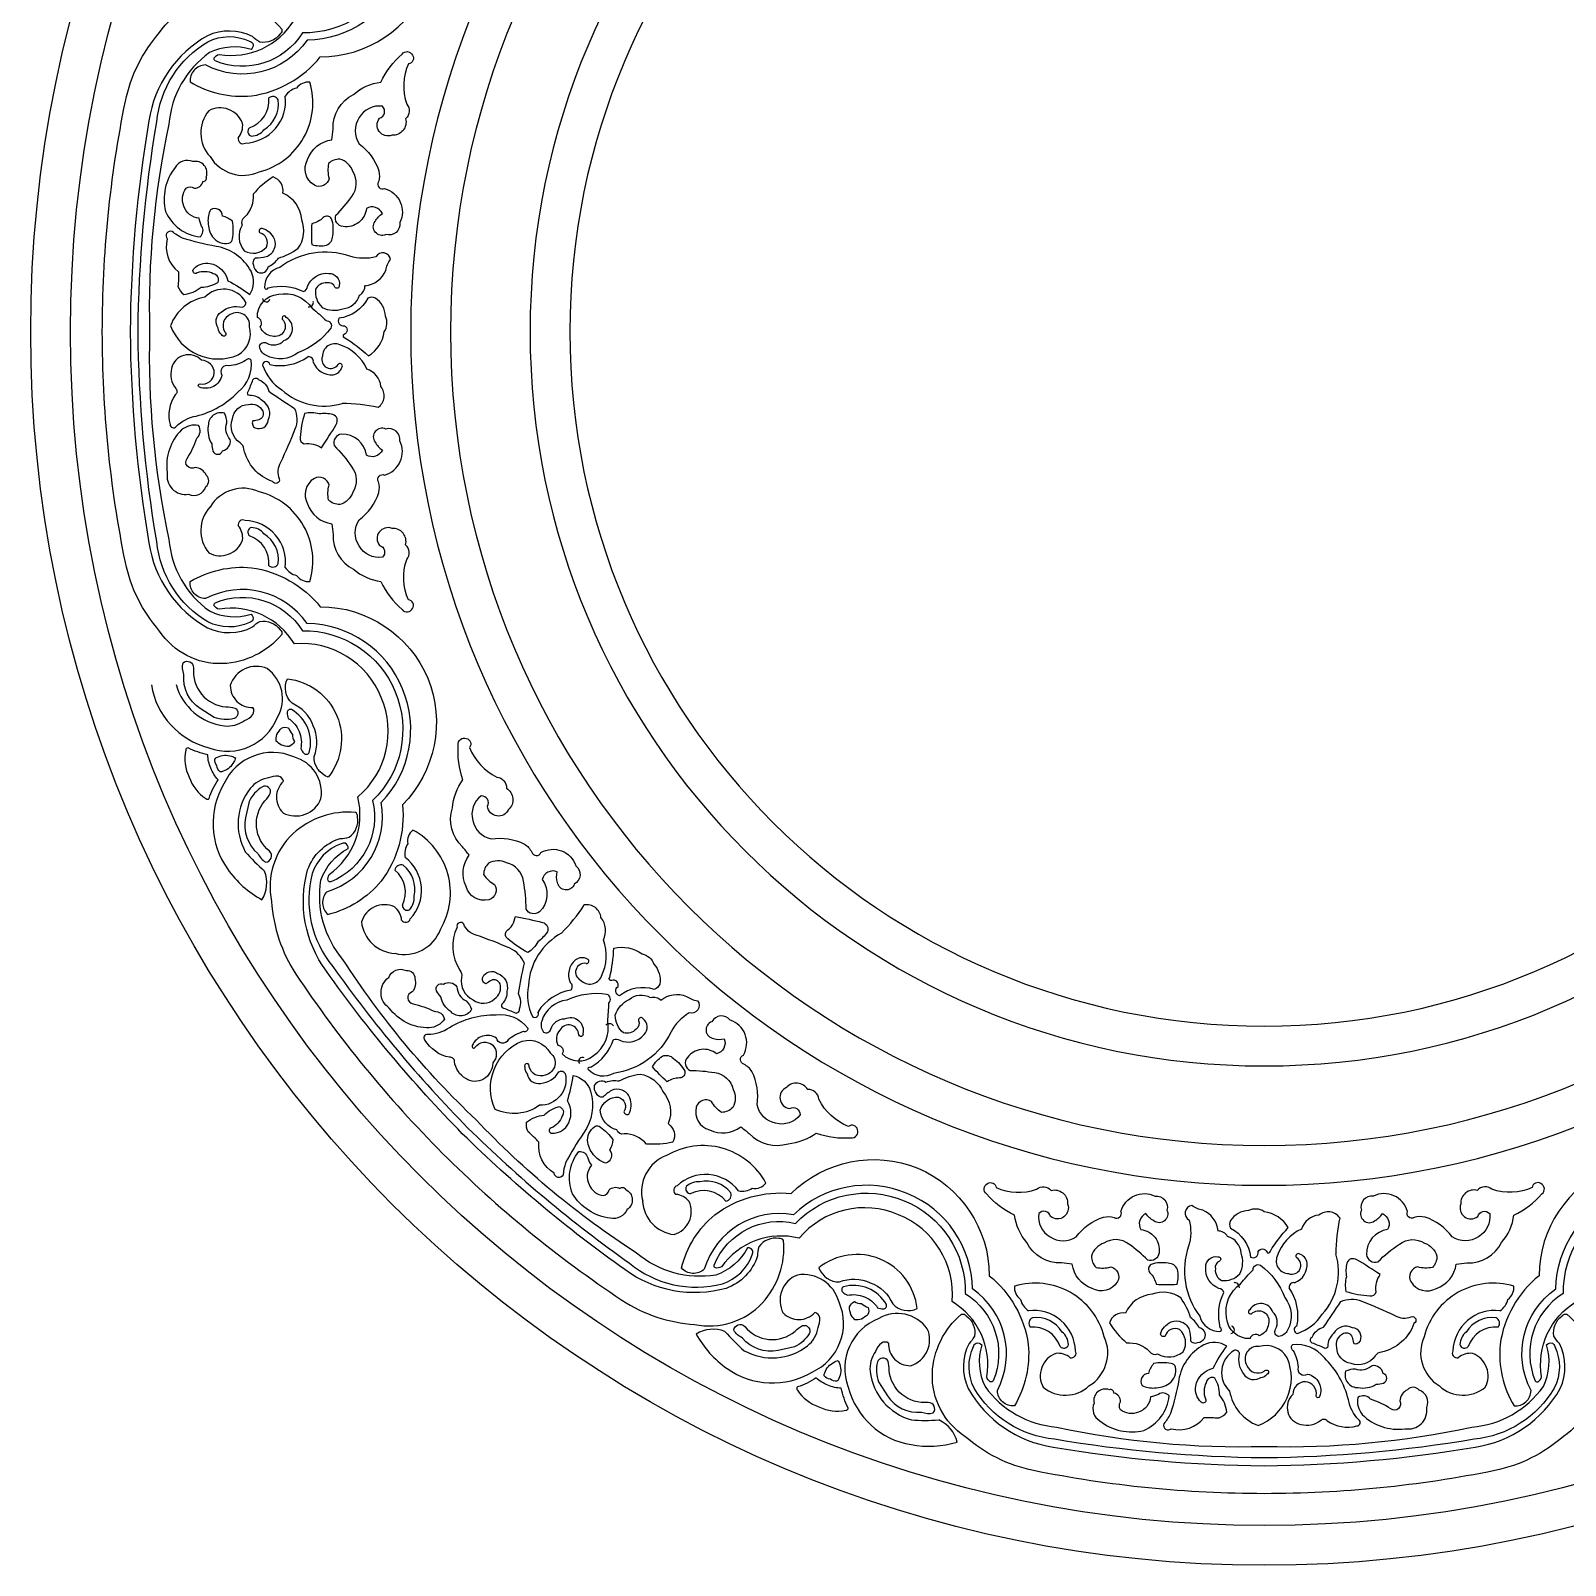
# Model space of a CAD drawing. Header units: metres. Extents: x 2627 to 4115, y 2440 to 3928.
# Drawn here: x 2627 to 3553, y 2440 to 3365 of the extents above; entities that cross this region are included whole.
import ezdxf

# ---------------------------------------------------------------- set-up
doc = ezdxf.new("R2010")
doc.units = ezdxf.units.M
for name, color, linetype in [('3', 3, 'Continuous'), ('4', 4, 'Continuous'), ('7', 7, 'Continuous')]:
    doc.layers.add(name, color=color, linetype=linetype)

# ---------------------------------------------------------------- blocks, each defined once
blk = doc.blocks.new('窗-074')
at = {"layer": '3'}
for points in [[(-436.55, 797.44, -0.3), (-484.55, 764.62, -0.38), (-535.59, 752.17, 0.43), (-543.29, 743.62, 0.16), (-512.46, 736.64, 0.19), (-477.87, 756.2, 0.3), (-423.86, 792.19, 0.3), (-436.61, 855.82, 0.19), (-447.23, 894.11, 0.16), (-473.97, 910.98, 0.43), (-474.57, 899.49, -0.38), (-447.29, 854.59, -0.3)], [(-447.23, 801.86, 0.33), (-459.05, 851.82, 0.31), (-473.5, 890.88, -0.17), (-473.98, 893.9, -0.35), (-472.58, 894.53, -0.37), (-451.57, 853.64, -0.31), (-440.25, 798.97, -0.31), (-486.91, 768.32, -0.37), (-530.68, 754.26, -0.35), (-531.23, 755.7, -0.17), (-528.75, 757.5, 0.31), (-490.91, 774.9, 0.33)], [(-587.45, 618.05, -0.05), (-575.84, 733.92, -0.13), (-558.69, 768.44, -0.26), (-526.95, 784.85, -0.21), (-497.25, 770.24, -0.32), (-498.13, 767.79, -0.29), (-508.28, 763.67, -0.08), (-511.99, 766.42, 0.23), (-534.63, 766.83, 0.23), (-564.02, 724.14, 0.04), (-573.45, 618.05, 0.04), (-564.02, 511.96, 0.23), (-534.63, 469.27, 0.23), (-511.99, 469.68, -0.08), (-508.28, 472.43, -0.29), (-498.13, 468.3, -0.32), (-497.25, 465.86, -0.21), (-526.95, 451.25, -0.26), (-558.69, 467.65, -0.13), (-575.84, 502.17, -0.05)], [(-461.5, 698.6, 0.25), (-468.05, 704.87, 0.2), (-473.75, 702.59, 0.12), (-473.46, 695.17, -0.5), (-480.87, 691.75, -0.41), (-484.29, 704.59, -0.28), (-472.04, 714.57, 0.02), (-471.47, 719.99, -0.29), (-461.21, 737.39, -0.14), (-447.43, 743.59, -0.11), (-436.71, 757.64, -0.59), (-431.58, 757.07, -0.58), (-433.58, 752.79, 0.19), (-434.43, 732.54, -0.4), (-435, 725.12, -0.51), (-441.84, 716.85, -0.77), (-448.11, 725.41, 0.59), (-446.68, 731.4, 0.31), (-458.36, 725.69, 0.31), (-458.36, 712.57, -0.15), (-448.39, 698.88, -0.12), (-448.68, 693.46, 0.72), (-445.54, 690.04, -0.47), (-437.85, 672.93, -0.54), (-444.97, 666.94, -0.78), (-450.39, 673.5, -0.11), (-446.68, 677.49, 0.45), (-454.66, 680.06, -0.42), (-466.35, 670.91, -0.49), (-470.06, 676.61, 0.05), (-462.07, 686.05, 0.32)], [(-546.49, 681.25, -0.28), (-545.23, 690.22, -0.32), (-541.27, 690.22, 0.34), (-536.89, 693.57, 0.55), (-535.22, 695.86, 0.59), (-541.9, 703.59, 0.37), (-550.87, 700.66, 0.23), (-555.66, 678.53, 0.27), (-538.35, 665.79, 0.39), (-537.52, 671.22, -0.1), (-538.77, 675.19, -0.31)], [(-505.15, 655.69, -0.07), (-510.55, 655.07, 0.36), (-511.47, 651.52, 0.24), (-509.31, 647.97, 0.49), (-504.07, 650.75, 0.14), (-498.97, 655.07, 0.09), (-489.09, 660.02, 0.26), (-487.24, 674.39, 0.28), (-496.66, 687.68, 0.37), (-501.6, 695.87, 0.08), (-511.63, 687.22, -0.22), (-515.95, 675.63, 0.41), (-517.19, 671.61, 0.32), (-516.11, 658.78, 0.37), (-504.99, 660.64, 0.49), (-508.23, 667.75, -0.52), (-507.31, 670.22, -0.23), (-501.13, 664.81, -0.43)], [(-522.09, 664.83, 0.1), (-522.08, 673.64, 0.12), (-527.01, 676.22, 0.58), (-533.04, 679.36, 0.14), (-534.31, 673.16, 0.15), (-532.02, 665.76, 0.29), (-523.78, 662.62, 0.36)], [(-482.16, 672.38, 0.03), (-482.16, 661.86, 0.11), (-474.74, 661.58, 0.29), (-471.65, 666.35, 0.13), (-472.22, 674.9, 0.48), (-476.42, 675.46, -0.14)], [(-541.48, 649.72, -0.25), (-533.35, 652.43, -0.3), (-524.38, 643.66, -0.05), (-513.33, 636.77, 0.27), (-512.7, 648.46, 0.23), (-530.22, 660.99, -0.04), (-547.11, 665.17, -0.07), (-552.33, 668.51, 0.78), (-554.83, 664.75, 0.3), (-549.2, 648.25, -0.03), (-549.41, 640.74, 0.14), (-546.49, 636.77, 0.14), (-537.73, 640.53, 0.14), (-529.38, 642.83, 0.52), (-531.68, 647.21, 0.21), (-539.81, 647.63, -0.91)], [(-527.61, 616.67, -0.18), (-529.22, 619.82, -0.41), (-527.74, 627.99, -0.24), (-517.17, 630.4, 0.47), (-515.5, 633.19, 0.5), (-535.9, 635.42, 0.27), (-553.14, 621.12, 0.43), (-519.21, 606.45, 0.34), (-513.46, 620.56, 0.64), (-523.11, 626.69, 0.47), (-525.89, 618.05, -0.41), (-525.52, 616.11, -0.51)], [(-453.71, 605.99, 0.23), (-445.71, 618.05, 0.26), (-445.12, 625.96, 0.23), (-450.13, 635.04, 0.22), (-453.95, 635.04, -0.25), (-468.52, 624.88, 0.66), (-465.77, 621.06, -0.64), (-465.89, 616.75, 0.8), (-465.53, 614.96, -0.05)], [(-550.57, 589.58, -0.46), (-550.84, 586.32, 0.22), (-553.42, 571.5, 0.68), (-550.3, 570.41, -0.16), (-540.25, 575.71, 0.14), (-519.2, 587.81, 0.27), (-512.68, 603.86, 0.52), (-515.4, 603.58, -0.11), (-523.82, 601, 0.71), (-527.35, 596.24, -0.47), (-538.62, 590.26, -0.97), (-538.21, 591.89, 0.44), (-531.15, 597.33, 0.4), (-537.53, 603.72, 0.27), (-546.5, 606.17, 0.29), (-552.61, 599.64, 0.24)], [(-490.64, 569.05, -0.02), (-497.95, 552.35, 0.23), (-498.52, 544.09, -0.91), (-501.89, 542.78, -0.26), (-516.27, 559.06, 0.23), (-518.16, 562.22, -0.34), (-522.03, 574.32, -0.37), (-514.05, 581.58, -0.34), (-506.8, 578.2, -0.43), (-508.74, 573.84, -0.02), (-511.76, 573.24, 0.44), (-510.55, 569.73, 0.5), (-504.02, 573.6, 0.39), (-506.92, 583.28, 0.21), (-513.33, 586.06, -0.61), (-514.17, 588, 0.02), (-511.76, 593.93, -0.56), (-508.74, 593.93, -0.24), (-503.76, 588.2, 0.01), (-490.83, 579.56, -0.2)], [(-535.21, 546, 0.27), (-540.8, 549.85, -0.82), (-544.82, 554.39, 0.06), (-539.93, 564.54, 0.36), (-539.06, 571.01, 0.23), (-547.61, 568.73, 0.24), (-554.78, 547.4, 0.52), (-544.12, 536.38, 0.45), (-535.39, 540.23, 0.47)], [(-523.16, 563.84, -0.26), (-524.91, 572.23, 0.13), (-525.96, 577.13, 0.51), (-534.17, 570.83, 0.19), (-532.42, 561.74, 0.03), (-531.89, 558.07, 0.69), (-527, 558.24, 0.4)], [(-477.33, 559.67, 0.01), (-469.84, 571.49, 0.47), (-471.52, 576.56, 0.08), (-478.46, 576.75, 0.13), (-485.77, 576.94, 0.06), (-488.02, 564.93, 0.39), (-485.96, 561.73, -0.21)], [(-461.5, 537.5, -0.25), (-468.05, 531.23, -0.2), (-473.75, 533.51, -0.12), (-473.46, 540.92, 0.5), (-480.87, 544.35, 0.41), (-484.29, 531.51, 0.28), (-472.04, 521.53, -0.02), (-471.47, 516.11, 0.29), (-461.21, 498.71, 0.14), (-447.43, 492.5, 0.11), (-436.71, 478.46, 0.59), (-431.58, 479.03, 0.58), (-433.58, 483.31, -0.19), (-434.43, 503.56, 0.4), (-435, 510.98, 0.51), (-441.84, 519.25, 0.77), (-448.11, 510.69, -0.59), (-446.68, 504.7, -0.31), (-458.36, 510.4, -0.31), (-458.36, 523.53, 0.15), (-448.39, 537.22, 0.12), (-448.68, 542.63, -0.72), (-445.54, 546.06, 0.47), (-437.85, 563.17, 0.54), (-444.97, 569.16, 0.78), (-450.39, 562.6, 0.11), (-446.68, 558.61, -0.45), (-454.66, 556.04, 0.38), (-467.19, 566.59, 0.49), (-470.9, 560.89, -0.05), (-462.07, 550.05, -0.32)], [(-447.23, 434.23, 0.33), (-490.91, 461.19, 0.31), (-528.75, 478.59, -0.17), (-531.23, 480.39, -0.35), (-530.68, 481.83, -0.37), (-486.91, 467.77, -0.31), (-440.25, 437.12, -0.31), (-451.57, 382.45, -0.37), (-472.58, 341.57, -0.35), (-473.98, 342.19, -0.17), (-473.5, 345.22, 0.31), (-459.05, 384.28, 0.33)], [(-546.88, 451.71, -0.64), (-541.59, 449.16, 0.42), (-525.37, 429.54, -0.08), (-520.82, 428.96, -0.66), (-521.21, 423.66, -0.15), (-531.21, 424.25), (-538.26, 428.76, -0.28), (-546.49, 445.83, -0.13)], [(-492.1, 431.31, -0.32), (-494.38, 443.68, -0.27), (-469.5, 425.01, -0.27), (-473.89, 394.21, -0.32), (-481.02, 404.57, 0.21), (-481.44, 420.06, 0.21)], [(-484.23, 418.9, 0.17), (-492.39, 428.17, 0.52), (-494.55, 426.58, 0.09), (-494, 423.75, -0.15), (-488.5, 417.14, -0.15), (-487.71, 408.57, 0.09), (-486.1, 406.18, 0.52), (-483.45, 406.58, 0.17)], [(-500.01, 412.37, -0.1), (-499.66, 415.65, -0.06), (-497.43, 418.86, -0.18), (-493.8, 419, 0.12), (-491.91, 415.72, 0.12), (-490.93, 412.07, -0.18), (-493.59, 409.6, -0.06), (-497.45, 410.29, -0.1)], [(-532.96, 398.72, -0.09), (-534.47, 405.48, -0.07), (-544.28, 408.9, 0.47), (-545.53, 407.73, 0.16), (-543.82, 394.22, 0.16), (-535.48, 383.45, 0.47), (-533.77, 383.52, -0.07), (-529.24, 392.87, -0.09)], [(-384.29, 351.12, 0.25), (-393.36, 350.92, 0.2), (-395.78, 345.28, 0.12), (-390.33, 340.24, -0.5), (-393.15, 332.58, -0.41), (-404.64, 339.24, -0.28), (-403.04, 354.96, 0.02), (-406.47, 359.19, -0.29), (-411.52, 378.75, -0.14), (-406.16, 392.89, -0.11), (-408.52, 410.39, -0.59), (-404.49, 413.61, -0.58), (-402.87, 409.18, 0.19), (-389.16, 394.26, -0.4), (-384.32, 388.61, -0.51), (-383.3, 377.93, -0.77), (-393.78, 379.54, 0.59), (-397.01, 384.79, 0.31), (-401.24, 372.49, 0.31), (-391.96, 363.22, -0.15), (-375.23, 360.59, -0.12), (-371.6, 356.55, 0.72), (-366.96, 356.35, -0.47), (-349.42, 349.69, -0.54), (-350.22, 340.42, -0.78), (-358.69, 341.23, -0.11), (-358.9, 346.67, 0.45), (-366.35, 342.84, -0.38), (-367.75, 326.52, -0.49), (-374.4, 327.93, 0.05), (-375.82, 341.84, 0.32)], [(-529.85, 400.01, -0.26), (-530.84, 403.34, -0.18), (-529.61, 404.28, -0.2), (-522.54, 404.69, -0.12), (-520.55, 403.86, -0.12), (-521.37, 401.87, -0.2), (-526.66, 397.16, -0.18), (-528.2, 396.95, -0.26)], [(-505.33, 351.4, 0.64), (-503.39, 356.95, -0.42), (-505.8, 382.29, 0.08), (-503, 385.92, 0.66), (-507.02, 389.39, 0.15), (-513.67, 381.91), (-515.47, 373.73, 0.28), (-509.22, 355.84, 0.13)], [(-416.4, 205.1, 0.05), (-326.26, 131.37, 0.13), (-289.72, 119.09, 0.26), (-255.67, 129.94, 0.21), (-245.01, 161.27, 0.32), (-247.36, 162.38, 0.29), (-257.45, 158.11, 0.08), (-258.13, 153.55, -0.23), (-273.84, 137.25, -0.23), (-324.82, 146.65, -0.04), (-406.5, 215, -0.04), (-474.85, 296.69, -0.23), (-484.26, 347.66, -0.23), (-467.95, 363.38, 0.08), (-463.39, 364.05, 0.29), (-459.13, 374.15, 0.32), (-460.24, 376.49, 0.21), (-491.56, 365.83, 0.26), (-502.41, 331.78, 0.13), (-490.13, 295.25, 0.05)], [(-379.82, 324.24, -0.01), (-366.16, 321.18, -0.47), (-363.77, 316.41, -0.08), (-368.54, 311.37, -0.13), (-373.57, 306.07, -0.06), (-383.66, 312.97, -0.39), (-384.45, 316.69, 0.21)], [(-382.59, 308.2, 0.02), (-399.57, 314.84, -0.23), (-405.81, 320.28, 0.91), (-409.12, 318.82, 0.26), (-407.78, 297.15, -0.23), (-406.88, 293.57, 0.34), (-401.06, 282.28, 0.37), (-390.29, 282.78, 0.34), (-387.55, 290.31, 0.43), (-392, 292.02, 0.02), (-394.57, 290.31, -0.44), (-396.19, 293.65, -0.5), (-388.84, 295.52, -0.39), (-384.05, 286.63, -0.21), (-386.61, 280.13, 0.61), (-385.84, 278.16, -0.02), (-379.94, 275.68, 0.56), (-377.8, 277.82, 0.24), (-378.34, 285.38, -0.01), (-375.29, 300.63, 0.2)], [(-330.36, 308.19, -0.23), (-316.18, 305.32, -0.26), (-310.16, 300.15, -0.23), (-307.29, 290.18, -0.22), (-309.99, 287.48, 0.25), (-327.47, 284.37, -0.66), (-328.23, 289.01, 0.64), (-331.36, 291.97, -0.8), (-332.38, 293.49, 0.05)], [(-430.41, 292.98, -0.27), (-431.64, 286.31, 0.82), (-431.27, 280.26, -0.06), (-420.64, 276.54, -0.36), (-415.45, 272.58, -0.23), (-423.1, 268.14, -0.24), (-443.25, 278.16, -0.52), (-443.51, 293.49, -0.45), (-434.62, 296.94, -0.47)], [(-409.28, 288.89, 0.26), (-404.58, 281.72, -0.13), (-401.85, 277.52, -0.51), (-412.11, 276.17, -0.19), (-417.31, 283.83, -0.03), (-419.53, 286.8, -0.69), (-415.95, 290.13, -0.4)], [(-410.45, 251.31, 0.46), (-412.95, 253.42, -0.22), (-425.26, 262.08, -0.68), (-423.82, 265.06, 0.16), (-412.96, 268.41, -0.14), (-389.52, 274.74, -0.27), (-373.57, 268, -0.52), (-375.68, 266.28, 0.11), (-383.46, 262.15, -0.71), (-389.32, 263.02, 0.47), (-401.52, 259.28, 0.97), (-400.08, 258.41, -0.44), (-391.24, 259.56, -0.4), (-391.24, 250.53, -0.27), (-395.84, 242.46, -0.29), (-404.78, 242.75, -0.24)], [(-270.38, 237.21, -0.25), (-270.58, 228.14, -0.2), (-276.22, 225.72, -0.12), (-281.26, 231.17, 0.5), (-288.92, 228.35, 0.41), (-282.26, 216.86, 0.28), (-266.54, 218.46, -0.02), (-262.31, 215.03, 0.29), (-242.75, 209.98, 0.14), (-228.62, 215.34, 0.11), (-211.11, 212.99, 0.59), (-207.89, 217.01, 0.58), (-212.32, 218.63, -0.19), (-227.25, 232.34, 0.4), (-232.89, 237.19, 0.51), (-243.58, 238.2, 0.77), (-241.96, 227.72, -0.59), (-236.71, 224.49, -0.31), (-249.01, 220.26, -0.31), (-258.28, 229.54, 0.15), (-260.92, 246.27, 0.12), (-264.95, 249.9, -0.72), (-265.15, 254.54, 0.47), (-271.82, 272.08, 0.54), (-281.09, 271.28, 0.78), (-280.28, 262.81, 0.11), (-274.83, 262.61, -0.45), (-278.66, 255.15, 0.42), (-293.4, 253.35, 0.49), (-291.98, 246.7, -0.05), (-279.66, 245.68, -0.32)], [(-375.06, 248.38, 0.18), (-373.98, 245.02, 0.41), (-367.15, 240.29, 0.24), (-357.97, 246.06, -0.47), (-354.82, 245.27, -0.5), (-367.67, 229.27, -0.27), (-389.97, 227.19, -0.43), (-376.35, 261.55, -0.34), (-362.31, 255.64, -0.64), (-364.79, 244.49, -0.47), (-372.87, 248.63, 0.41), (-373.98, 250.27, 0.51)], [(-303.53, 241.13, -0.03), (-310.97, 248.57, -0.11), (-305.92, 254.02, -0.29), (-300.37, 252.83, -0.13), (-294.72, 246.38, -0.48), (-297.29, 243.01, 0.14)], [(-361.5, 215.21, 0.25), (-353.83, 219.05, 0.3), (-353.69, 231.59, 0.05), (-350.75, 244.28, -0.27), (-342.04, 236.45, -0.23), (-345.57, 215.2, 0.04), (-354.56, 200.31, 0.07), (-355.88, 194.26, -0.78), (-360.31, 195.14, -0.3), (-367.99, 210.79, 0.03), (-373.46, 215.96, -0.14), (-374.2, 220.83, -0.14), (-365.35, 224.36, -0.14), (-357.82, 228.64, -0.52), (-356.34, 223.92, -0.21), (-361.8, 217.87, 0.91)], [(-331.59, 236.68, 0.07), (-335.84, 233.3, -0.36), (-339.01, 235.16, -0.24), (-340, 239.2, -0.49), (-334.32, 240.94, -0.14), (-327.66, 241.48, -0.09), (-317.17, 244.97, -0.26), (-305.7, 236.12, -0.28), (-302.96, 220.06, -0.37), (-300.66, 210.78, -0.08), (-313.88, 209.8, 0.22), (-325.13, 214.94, -0.41), (-328.84, 216.91, -0.32), (-337.15, 226.74, -0.37), (-327.98, 233.29, -0.49), (-325.24, 225.97, 0.52), (-322.84, 224.88, 0.23), (-322.3, 233.07, 0.43)], [(-337.1, 218.24, -0.1), (-330.87, 212.02, -0.12), (-332.53, 206.7, -0.58), (-334.57, 200.22, -0.14), (-339.86, 203.71, -0.15), (-343.47, 210.56, -0.29), (-339.87, 218.6, -0.36)], [(-342.75, 189.38, 0.28), (-335.51, 183.92, 0.32), (-332.71, 186.72, -0.34), (-327.25, 187.45, -0.55), (-324.45, 187.01, -0.59), (-323.71, 176.83, -0.37), (-332.11, 172.55, -0.23), (-351.16, 184.81, -0.27), (-347.92, 206.06, -0.39), (-343.49, 202.81, 0.1), (-341.57, 199.12, 0.31)], [(-177.59, 197.64, -0.3), (-141.61, 143.63, -0.19), (-122.05, 109.04, -0.16), (-129.03, 78.21, -0.43), (-137.58, 85.91, 0.38), (-150.03, 136.95, 0.3), (-182.85, 184.96, 0.3), (-240, 174.22, 0.38), (-284.89, 146.93, -0.43), (-296.38, 147.53, -0.16), (-279.52, 174.27, -0.19), (-241.23, 184.89, -0.3)], [(-84, 160.01, 0.25), (-90.28, 153.45, 0.2), (-87.99, 147.76, 0.12), (-80.58, 148.04, -0.5), (-77.16, 140.63, -0.41), (-89.99, 137.22, -0.28), (-99.97, 149.47, 0.02), (-105.39, 150.04, -0.29), (-122.79, 160.29, -0.14), (-129, 174.08, -0.11), (-143.04, 184.79, -0.59), (-142.47, 189.92, -0.58), (-138.19, 187.92, 0.19), (-117.94, 187.07, -0.4), (-110.53, 186.5, -0.51), (-102.26, 179.66, -0.77), (-110.81, 173.4, 0.59), (-116.8, 174.82, 0.31), (-111.1, 163.14, 0.31), (-97.98, 163.14, -0.15), (-84.29, 173.11, -0.12), (-78.87, 172.83, 0.72), (-75.44, 175.96, -0.47), (-58.33, 183.65, -0.54), (-52.34, 176.53, -0.78), (-58.9, 171.12, -0.11), (-62.9, 174.82, 0.45), (-65.46, 166.84, -0.42), (-56.31, 155.15, -0.49), (-62.02, 151.45, 0.05), (-71.45, 159.44, 0.32)], [(77.09, 160.01, -0.25), (83.37, 153.45, -0.2), (81.09, 147.76, -0.12), (73.67, 148.04, 0.5), (70.25, 140.63, 0.41), (83.08, 137.22, 0.28), (93.07, 149.47, -0.02), (98.48, 150.04, 0.29), (115.88, 160.29, 0.14), (122.09, 174.08, 0.11), (136.13, 184.79, 0.59), (135.56, 189.92, 0.58), (131.29, 187.92, -0.19), (111.03, 187.07, 0.4), (103.62, 186.5, 0.51), (95.35, 179.66, 0.77), (103.9, 173.4, -0.59), (109.89, 174.82, -0.31), (104.19, 163.14, -0.31), (91.07, 163.14, 0.15), (77.38, 173.11, 0.12), (71.96, 172.83, -0.72), (68.54, 175.96, 0.47), (51.42, 183.65, 0.54), (45.43, 176.53, 0.78), (51.99, 171.12, 0.11), (55.99, 174.82, -0.45), (58.55, 166.84, 0.38), (48, 154.31, 0.49), (53.71, 150.61, -0.05), (64.54, 159.44, -0.32)], [(-184.38, 181.26, -0.31), (-153.73, 134.59, -0.37), (-139.67, 90.83, -0.35), (-141.11, 90.27, -0.17), (-142.91, 92.75, 0.31), (-160.31, 130.59, 0.33), (-187.27, 174.28, 0.33), (-237.22, 162.45, 0.31), (-276.29, 148, -0.17), (-279.31, 147.52, -0.35), (-279.94, 148.93, -0.37), (-239.05, 169.93, -0.31)], [(180.36, 174.28, -0.33), (230.32, 162.45, -0.31), (269.38, 148, 0.17), (272.4, 147.52, 0.35), (273.03, 148.93, 0.37), (232.14, 169.93, 0.31), (177.47, 181.26, 0.31), (146.82, 134.59, 0.37), (132.76, 90.83, 0.35), (134.2, 90.27, 0.17), (136, 92.75, -0.31), (153.4, 130.59, -0.33)], [(8.6, 167.79, 0.23), (-3.45, 175.79, 0.26), (-11.36, 176.39, 0.23), (-20.45, 171.37, 0.22), (-20.45, 167.55, -0.25), (-10.29, 152.99, 0.66), (-6.46, 155.73, -0.64), (-2.16, 155.61, 0.8), (-0.36, 155.97, -0.05)], [(-201.44, 140.06, -0.21), (-190.19, 129.41, 0.32), (-177.83, 127.12, 0.27), (-196.5, 152.01, 0.27), (-227.29, 147.61, 0.32), (-216.93, 140.48, -0.21)], [(-57.78, 139.34, 0.03), (-47.26, 139.34, 0.11), (-46.98, 146.77, 0.29), (-51.75, 149.85, 0.13), (-60.31, 149.29, 0.48), (-60.87, 145.08, -0.14)], [(54.92, 144.17, 0.01), (43.1, 151.67, 0.47), (38.03, 149.98, 0.08), (37.85, 143.04, 0.13), (37.66, 135.73, 0.06), (49.67, 133.48, 0.39), (52.86, 135.55, -0.21)], [(-202.6, 137.27, 0.17), (-214.92, 138.05, 0.52), (-215.32, 135.4, 0.09), (-212.93, 133.79, -0.15), (-204.37, 133, -0.15), (-197.76, 127.5, 0.09), (-194.92, 126.95, 0.52), (-193.33, 129.11, 0.17)], [(-41.1, 116.36, -0.07), (-40.48, 110.95, 0.36), (-36.93, 110.03, 0.24), (-33.37, 112.19, 0.49), (-36.15, 117.44, 0.14), (-40.48, 122.53, 0.09), (-45.43, 132.41, 0.26), (-59.8, 134.26, 0.28), (-73.09, 124.85, 0.37), (-81.28, 119.91, 0.08), (-72.63, 109.87, -0.22), (-61.03, 105.55, 0.41), (-57.02, 104.32, 0.32), (-44.19, 105.4, 0.37), (-46.04, 116.51, 0.49), (-53.15, 113.27, -0.52), (-55.63, 114.2, -0.23), (-50.22, 120.37, -0.43)], [(45.54, 130.86, -0.02), (62.24, 123.55, 0.23), (70.5, 122.99, -0.91), (71.81, 119.61, -0.26), (55.53, 105.24, 0.23), (52.37, 103.34, -0.34), (40.27, 99.47, -0.37), (33.01, 107.45, -0.34), (36.4, 114.7, -0.43), (40.75, 112.77, -0.02), (41.36, 109.75, 0.44), (44.87, 110.95, 0.5), (41, 117.48, 0.39), (31.32, 114.58, 0.21), (28.53, 108.17, -0.61), (26.6, 107.33, 0.02), (20.67, 109.75, -0.56), (20.67, 112.77, -0.24), (26.4, 117.74, 0.01), (35.03, 130.67, -0.2)], [(-209.13, 121.49, -0.1), (-211.21, 124.06, -0.06), (-211.9, 127.91, -0.18), (-209.44, 130.58, 0.12), (-205.78, 129.59, 0.12), (-202.5, 127.7, -0.18), (-202.64, 124.07, -0.06), (-205.85, 121.84, -0.1)], [(-3.45, 34.05, -0.05), (-119.33, 45.66, -0.13), (-153.85, 62.81, -0.26), (-170.25, 94.56, -0.21), (-155.64, 124.25, -0.32), (-153.2, 123.38, -0.29), (-149.08, 113.22, -0.08), (-151.82, 109.52, 0.23), (-152.24, 86.88, 0.23), (-109.54, 57.49, 0.04), (-3.45, 48.05, 0.04), (102.63, 57.49, 0.23), (145.33, 86.88, 0.23), (144.92, 109.52, -0.08), (142.17, 113.22, -0.29), (146.29, 123.38, -0.32), (148.74, 124.25, -0.21), (163.34, 94.56, -0.26), (146.94, 62.81, -0.13), (112.42, 45.66, -0.05)], [(-270.1, 116.17, -0.64), (-264.55, 118.11, 0.42), (-239.21, 115.7, -0.08), (-235.58, 118.51, -0.66), (-232.11, 114.48, -0.15), (-239.6, 107.83), (-247.77, 106.04, -0.28), (-265.66, 112.29, -0.13)], [(-35.12, 80.02, -0.25), (-37.84, 88.16, -0.3), (-29.07, 97.12, -0.05), (-22.18, 108.18, 0.27), (-33.87, 108.8, 0.23), (-46.4, 91.28, -0.04), (-50.57, 74.39, -0.07), (-53.91, 69.18, 0.78), (-50.16, 66.67, 0.3), (-33.66, 72.31, -0.03), (-26.14, 72.1, 0.14), (-22.18, 75.02, 0.14), (-25.94, 83.78, 0.14), (-28.23, 92.12, 0.52), (-32.62, 89.82, 0.21), (-33.03, 81.69, -0.91)], [(-2.08, 93.89, -0.18), (-5.23, 92.28, -0.41), (-13.4, 93.76, -0.24), (-15.81, 104.33, 0.47), (-18.59, 106, 0.5), (-20.82, 85.6, 0.27), (-6.53, 68.36, 0.43), (8.14, 102.29, 0.34), (-5.97, 108.04, 0.64), (-12.1, 98.4, 0.47), (-3.45, 95.61, -0.41), (-1.51, 95.99, -0.51)], [(25.01, 70.93, -0.46), (28.28, 70.66, 0.22), (43.1, 68.08, 0.68), (44.18, 71.2, -0.16), (38.88, 81.25, 0.14), (26.78, 102.3, 0.27), (10.74, 108.82, 0.52), (11.01, 106.1, -0.11), (13.59, 97.68, 0.71), (18.35, 94.15, -0.47), (24.33, 82.88, -0.97), (22.7, 83.29, 0.44), (17.26, 90.35, 0.4), (10.87, 83.97, 0.27), (8.43, 75, 0.29), (14.95, 68.89, 0.24)], [(-221.5, 91.65, -0.26), (-224.55, 93.3, -0.18), (-224.35, 94.84, -0.2), (-219.63, 100.13, -0.12), (-217.64, 100.95, -0.12), (-216.81, 98.96, -0.2), (-217.22, 91.89, -0.18), (-218.17, 90.66, -0.26)], [(-169.79, 74.62, 0.64), (-172.34, 79.91, -0.42), (-191.96, 96.13, 0.08), (-192.54, 100.68, 0.66), (-197.84, 100.29, 0.15), (-197.25, 90.3), (-192.74, 83.24, 0.28), (-175.67, 75.01, 0.13)], [(-50.23, 99.42, 0.1), (-59.04, 99.42, 0.12), (-61.63, 94.49, 0.58), (-64.77, 88.46, 0.14), (-58.56, 87.19, 0.15), (-51.17, 89.48, 0.29), (-48.02, 97.72, 0.36)], [(50.76, 98.34, -0.26), (42.36, 96.59, 0.13), (37.47, 95.55, 0.51), (43.76, 87.34, 0.19), (52.86, 89.08, 0.03), (56.53, 89.61, 0.69), (56.35, 94.5, 0.4)], [(-222.78, 88.54, -0.09), (-228.63, 92.26, -0.07), (-237.99, 87.74, 0.47), (-238.05, 86.03, 0.16), (-227.28, 77.68, 0.16), (-213.77, 75.97, 0.47), (-212.6, 77.22, -0.07), (-216.02, 87.04, -0.09)], [(-66.65, 75.02, -0.28), (-75.63, 76.27, -0.32), (-75.63, 80.23, 0.34), (-78.97, 84.61, 0.55), (-81.27, 86.28, 0.59), (-88.99, 79.6, 0.37), (-86.07, 70.64, 0.23), (-63.94, 65.84, 0.27), (-51.2, 83.15, 0.39), (-56.63, 83.98, -0.1), (-60.6, 82.73, -0.31)], [(68.6, 86.29, 0.27), (64.75, 80.7, -0.82), (60.2, 76.68, 0.06), (50.06, 81.57, 0.36), (43.59, 82.45, 0.23), (45.86, 73.89, 0.24), (67.2, 66.73, 0.52), (78.21, 77.38, 0.45), (74.37, 86.11, 0.47)]]:
    blk.add_lwpolyline(points, format="xyb", close=True, dxfattribs=at)
for points in [[(-569.45, 618.03, -0.04), (-560.07, 723.51, -0.24), (-534.39, 763.86, -0.23), (-513.43, 764.13, -0.16), (-511.78, 762.88, -0.3), (-512.63, 759.99, 0.19), (-533.6, 758.37, 0.22), (-553.98, 722.38, 0.06), (-563.66, 618.05, 0.06), (-553.98, 513.72, 0.22), (-533.6, 477.73, 0.19), (-512.63, 476.1, -0.3), (-511.78, 473.22, -0.16), (-513.43, 471.96, -0.23), (-534.39, 472.23, -0.24), (-560.07, 512.59, -0.04), (-569.45, 618.07)], [(-455.4, 641.15, 0.27), (-444.94, 648.93, -0.12), (-442.62, 654.41, 0.72), (-449.93, 655.74, -0.14), (-463.04, 656.07, 0.25), (-498.24, 650.42, 0.35), (-505.88, 640.28, 0.83), (-504.05, 640.11, -0.18), (-486.29, 638.29, 0.28), (-484.3, 640.78, -0.34), (-473.67, 647.43, -0.48), (-468.36, 641.28, -0.79), (-470.51, 640.45, 0.37), (-474.5, 642.61, 0.3), (-480.31, 639.45, 0.23), (-476.99, 630.31, 0.21), (-466.53, 629.64, 0.32), (-458.23, 636.46, 0.29), (-455.41, 641.44)], [(-475.03, 623.65, -0.57), (-472.56, 619.89, -0.14), (-488.88, 607.67, -0.3), (-505.19, 606.26, -0.27), (-508.48, 610.84, -0.49), (-504.84, 612.37, 0.34), (-496.15, 613.66, 0.63), (-494.98, 625.3, 1.07), (-496.98, 624.36, -0.78), (-502.02, 615.89, -0.3), (-508.06, 620.52, 0.54), (-509.53, 625.18, -0.4), (-498.97, 636.93, -0.3), (-481.95, 629.88, -0.02), (-474.89, 623.65)], [(-474.57, 336.61, 0.38), (-447.29, 381.5, 0.3), (-436.55, 438.66, 0.3), (-484.55, 471.47, 0.38), (-535.59, 483.93, -0.43), (-543.29, 492.47, -0.16), (-512.46, 499.46, -0.19), (-477.87, 479.89, -0.3), (-423.86, 443.91, -0.3), (-436.61, 380.28, -0.19), (-447.23, 341.98, -0.16), (-473.97, 325.12)], [(-403.69, 217.84, 0.04), (-322.46, 149.89, 0.24), (-275.78, 139.51, 0.23), (-260.77, 154.14, 0.16), (-260.48, 156.19, 0.3), (-263.13, 157.63, -0.19), (-279.1, 143.96, -0.22), (-318.96, 155, -0.06), (-399.58, 221.92, -0.06), (-466.5, 302.54, -0.22), (-477.54, 342.4, -0.19), (-463.87, 358.37, 0.3), (-465.31, 361.02, 0.16), (-467.36, 360.74, 0.23), (-481.99, 345.72, 0.24), (-471.61, 299.04, 0.04), (-403.66, 217.81)], [(-332.94, 280.63, 0.57), (-333.86, 285.04, 0.14), (-354.04, 282.14, 0.3), (-366.57, 271.6, 0.27), (-365.66, 266.04, 0.49), (-362, 267.53, -0.34), (-354.95, 272.76, -0.63), (-345.89, 265.36, -1.07), (-347.97, 264.62, 0.78), (-357.52, 267.03, 0.3), (-358.52, 259.49, -0.54), (-356.26, 255.15, 0.4), (-340.49, 254.31, 0.3), (-333.44, 271.33, 0.02), (-332.85, 280.73)], [(-306.69, 282.14, -0.27), (-293.8, 284.03, 0.12), (-288.28, 281.8, -0.72), (-292.5, 275.69, 0.14), (-301.54, 266.18, -0.25), (-330.43, 245.29, -0.35), (-343, 247.06, -0.83), (-341.83, 248.47, 0.18), (-330.56, 262.32, -0.28), (-327.39, 261.97, 0.34), (-315.17, 264.78, 0.48), (-315.76, 272.89, 0.79), (-317.88, 271.95, -0.37), (-319.17, 267.6, -0.3), (-325.51, 265.73, -0.23), (-329.63, 274.54, -0.21), (-322.7, 282.41, -0.32), (-312.01, 283.46, -0.29), (-306.49, 281.93)], [(130.67, 85.91, -0.38), (143.12, 136.95, -0.3), (175.94, 184.96, -0.3), (233.09, 174.22, -0.38), (277.98, 146.93, 0.43), (289.48, 147.53, 0.16), (272.61, 174.27, 0.19), (234.32, 184.89, 0.3), (170.69, 197.64, 0.3), (134.7, 143.63, 0.19), (115.14, 109.04, 0.16), (122.12, 78.21)], [(-26.56, 166.11, 0.27), (-34.33, 176.56, -0.12), (-39.82, 178.88, 0.72), (-41.15, 171.58, -0.14), (-41.48, 158.46, 0.25), (-35.83, 123.26, 0.35), (-25.69, 115.62, 0.83), (-25.52, 117.45, -0.18), (-23.69, 135.21, 0.28), (-26.19, 137.21, -0.34), (-32.84, 147.83, -0.48), (-26.68, 153.15, -0.79), (-25.85, 150.99, 0.37), (-28.01, 147, 0.3), (-24.86, 141.19, 0.23), (-15.71, 144.51, 0.21), (-15.05, 154.97, 0.32), (-21.86, 163.27, 0.29), (-26.85, 166.1)], [(-9.06, 146.48, -0.57), (-5.3, 148.94, -0.14), (6.93, 132.63, -0.3), (8.34, 116.31, -0.27), (3.75, 113.02, -0.49), (2.22, 116.66, 0.34), (0.93, 125.35, 0.63), (-10.7, 126.52, 1.07), (-9.76, 124.53, -0.78), (-1.3, 119.48, -0.3), (-5.93, 113.44, 0.54), (-10.58, 111.97, -0.4), (-22.34, 122.53, -0.3), (-15.29, 139.55, -0.02), (-9.06, 146.61)], [(-3.43, 52.05, -0.04), (-108.92, 61.44, -0.24), (-149.27, 87.11, -0.23), (-149.54, 108.07, -0.16), (-148.29, 109.72, -0.3), (-145.4, 108.87, 0.19), (-143.78, 87.91, 0.22), (-107.78, 67.53, 0.06), (-3.45, 57.84, 0.06), (100.87, 67.53, 0.22), (136.87, 87.91, 0.19), (138.49, 108.87, -0.3), (141.38, 109.72, -0.16), (142.63, 108.07, -0.23), (142.36, 87.11, -0.24), (102.01, 61.44, -0.04), (-3.47, 52.05)]]:
    blk.add_lwpolyline(points, format="xyb", dxfattribs=at)
for centre, radius, start, end in [((-517.56, 733.22), 35.95, 284.45, 16.66), ((-487.91, 731.69), 9.02, 102.01, 147.81), ((-483.89, 736.36), 7.21, 83.89, 144.85), ((-516.25, 733.78), 20.88, 271.75, 7.47), ((-518.01, 734.21), 14.33, 288.26, 5.66), ((-514.47, 732.71), 15.55, 302.19, 6.88), ((-501.8, 733.26), 3.06, 25.42, 129.5), ((-520.31, 718.03), 17.64, 140.79, 222.53), ((-528.29, 718.42), 12.18, 21.24, 117.85), ((-526.77, 721.77), 9.89, 320.86, 6.16), ((-511.88, 718.78), 2.45, 131.93, 256.11), ((-512.98, 725.26), 8.87, 273.27, 319.92), ((-516.79, 714.97), 2.38, 166.55, 299.65), ((-516.62, 716.16), 19.48, 211.08, 294.35), ((-505.03, 634.89), 1.86, 183.33, 347.86), ((-483.82, 632.98), 2.46, 267.2, 8.9), ((-470.52, 605.68), 6.34, 67.32, 180.97), ((-475.26, 589.84), 22.84, 24.54, 71.68), ((-505.03, 601.21), 1.86, 12.14, 176.67), ((-498.11, 625.57), 24.51, 257.99, 305.3), ((-483.82, 603.11), 2.46, 351.1, 92.8), ((-472.37, 606.08), 9.62, 200.32, 275.32), ((-472.65, 604.08), 4.47, 160.47, 326.34), ((-467.96, 600.95), 1.16, 337.24, 145.94), ((-484.59, 608.57), 23.44, 198.01, 237.31), ((-472.24, 601.99), 5.55, 277.85, 344.38), ((-457.74, 589.46), 10.39, 5.95, 71.75), ((-476.01, 612.56), 31.85, 228.15, 286.53), ((-453.03, 585.96), 7.26, 305.48, 39.15), ((-467.17, 496.26), 85.77, 77.65, 89.85), ((-516.62, 519.93), 19.48, 65.65, 148.92), ((-517.56, 502.87), 35.95, 343.34, 75.55), ((-520.31, 518.07), 17.64, 137.47, 219.21), ((-516.79, 521.12), 2.38, 60.35, 193.45), ((-526.77, 514.33), 9.89, 353.84, 39.14), ((-516.25, 502.32), 20.88, 352.53, 88.25), ((-511.88, 517.32), 2.45, 103.89, 228.07), ((-512.98, 510.84), 8.87, 40.08, 86.73), ((-528.29, 517.68), 12.18, 242.15, 338.76), ((-518.01, 501.89), 14.33, 354.34, 71.74), ((-514.47, 503.39), 15.55, 353.12, 57.81), ((-501.8, 502.84), 3.06, 230.5, 334.58), ((-487.91, 504.41), 9.02, 212.19, 257.99), ((-483.89, 499.74), 7.21, 215.15, 276.11), ((-510.12, 436.28), 13.62, 66.14, 162.96), ((-515.47, 433.66), 18.58, 329.83, 54.22), ((-524.27, 446.87), 39.05, 189.33, 255.77), ((-522.42, 448.84), 29.14, 196.16, 262.72), ((-512.17, 440.16), 10.96, 179.41, 272.18), ((-524.36, 434.07), 26.8, 249.23, 338.65), ((-520.73, 433.75), 12.07, 293.47, 317.67), ((-514.3, 427.45), 3.08, 323.7, 34.63), ((-524.72, 435.04), 15.17, 264.74, 305.44), ((-501.88, 379.8), 26.8, 66.35, 155.77), ((-495.89, 386.38), 18.58, 350.78, 75.17), ((-501.45, 378.86), 15.17, 99.56, 140.26), ((-499.54, 382.6), 12.07, 87.33, 111.53), ((-499.45, 391.6), 3.08, 10.37, 81.3), ((-492.76, 370.82), 39.05, 149.23, 215.67), ((-490.07, 370.73), 29.14, 142.28, 208.84), ((-488.96, 384.12), 10.96, 132.82, 225.59), ((-490.25, 388.32), 13.62, 242.04, 338.86), ((-426.83, 361.99), 7.21, 128.89, 189.85), ((-448.42, 335.96), 35.95, 329.45, 61.66), ((-428.25, 434.32), 116.86, 221.63, 228.37), ((-426.37, 355.84), 9.02, 147.01, 192.81), ((-483.41, 376.6), 50.03, 214.8, 241.62), ((-449.44, 336.34), 14.33, 333.26, 50.66), ((-437.3, 347.13), 3.06, 70.42, 174.5), ((-445.88, 337.78), 15.55, 347.19, 51.88), ((-447.89, 337.28), 20.88, 316.75, 52.47), ((-521.01, 341.09), 16.23, 328.39, 21.24), ((-468.88, 331.14), 7.89, 136.13, 229.8), ((-439.55, 333.57), 8.87, 318.27, 4.92), ((-445.54, 317.91), 12.18, 66.24, 162.85), ((-446.84, 321.35), 9.89, 5.86, 51.16), ((-434.19, 329.76), 2.45, 176.93, 301.11), ((-417.46, 376.27), 85.77, 315.15, 327.35), ((-344.04, 322.84), 7.26, 5.85, 99.52), ((-439.62, 323.27), 17.64, 185.79, 267.53), ((-435.7, 324.56), 19.48, 256.08, 339.35), ((-434.97, 323.6), 2.38, 211.55, 344.65), ((-344.89, 317.04), 10.39, 333.25, 39.05), ((-341.48, 287.78), 31.85, 118.47, 176.85), ((-357.01, 304.38), 22.84, 333.32, 20.46), ((-343.49, 294.94), 9.62, 129.68, 204.68), ((-346.29, 297.92), 5.55, 60.62, 127.15), ((-344, 301.68), 1.16, 259.06, 67.76), ((-345.1, 296.16), 4.47, 78.66, 244.53), ((-342.47, 296.53), 6.34, 224.03, 337.68), ((-350.38, 284.54), 23.44, 167.69, 206.99), ((-347.9, 262.96), 24.51, 99.7, 147.01), ((-353.69, 288.94), 2.46, 312.2, 53.9), ((-370.03, 275.29), 1.86, 228.33, 32.86), ((-332.57, 267.82), 2.46, 36.1, 137.8), ((-346.21, 251.48), 1.86, 57.14, 221.67), ((-285.54, 173.08), 35.95, 28.34, 120.55), ((-296.94, 185.81), 19.48, 110.65, 193.92), ((-284.22, 173.61), 20.88, 37.53, 133.25), ((-297.9, 186.53), 2.38, 105.35, 238.45), ((-291.74, 187.31), 2.45, 148.89, 273.07), ((-287.93, 181.95), 8.87, 85.08, 131.73), ((-285.16, 172.06), 14.33, 39.34, 116.74), ((-283.72, 175.63), 15.55, 38.12, 102.81), ((-274.37, 184.2), 3.06, 275.5, 19.58), ((-265.66, 195.13), 9.02, 257.19, 302.99), ((-259.51, 194.67), 7.21, 260.15, 321.11), ((-298.23, 181.88), 17.64, 182.47, 264.21), ((-303.6, 175.96), 12.18, 287.15, 23.76), ((-300.15, 174.67), 9.89, 38.84, 84.14), ((25.13, 163.77), 10.39, 95.95, 161.75), ((28.64, 168.47), 7.26, 35.48, 129.15), ((118.33, 154.34), 85.77, 167.65, 179.85), ((24.75, 146.24), 22.84, 114.54, 161.68), ((13.65, 153.54), 1.16, 67.24, 235.94), ((12.6, 149.27), 5.55, 7.85, 74.38), ((2.03, 145.49), 31.85, 318.15, 16.53), ((8.92, 150.98), 6.34, 157.32, 270.97), ((10.52, 148.85), 4.47, 250.47, 56.34), ((8.52, 149.13), 9.62, 290.32, 5.32), ((-233.19, 131.25), 13.62, 111.14, 207.96), ((-235.12, 125.61), 18.58, 14.83, 99.22), ((-118.63, 103.95), 35.95, 14.45, 106.66), ((-18.39, 137.68), 2.46, 357.2, 98.9), ((11.48, 137.68), 2.46, 81.1, 182.8), ((111.72, 103.95), 35.95, 73.34, 165.55), ((-121.77, 137.61), 7.21, 173.89, 234.85), ((-117.09, 133.59), 9.02, 192.01, 237.81), ((-10.98, 123.4), 24.51, 347.99, 35.3), ((110.19, 133.59), 9.02, 302.19, 347.99), ((114.86, 137.61), 7.21, 305.15, 6.11), ((-237.39, 132.54), 10.96, 224.41, 317.18), ((-241.7, 119.62), 26.8, 294.23, 23.65), ((-229.9, 122.05), 3.08, 8.7, 79.63), ((-187.85, 106.03), 18.58, 35.78, 120.17), ((-119.19, 105.25), 20.88, 1.75, 97.47), ((6.03, 136.91), 23.44, 288.01, 327.31), ((112.28, 105.25), 20.88, 82.53, 178.25), ((-280.41, 100.49), 16.23, 68.76, 121.61), ((-242.64, 120.05), 15.17, 309.74, 350.44), ((-238.91, 121.96), 12.07, 338.47, 2.67), ((-187.43, 97.14), 26.8, 111.35, 200.77), ((-185.23, 111.39), 13.62, 287.04, 23.86), ((-118.66, 119.7), 3.06, 115.42, 219.5), ((-119.61, 103.49), 14.33, 18.26, 95.66), ((-118.11, 107.03), 15.55, 32.19, 96.88), ((-20.29, 116.48), 1.86, 273.33, 77.86), ((13.39, 116.48), 1.86, 102.14, 266.67), ((111.21, 107.03), 15.55, 83.12, 147.81), ((112.71, 103.49), 14.33, 84.34, 161.74), ((111.76, 119.7), 3.06, 320.5, 64.58), ((-244.91, 138.09), 50.03, 208.38, 235.2), ((-187.19, 193.26), 116.86, 221.63, 228.37), ((-250.77, 131.44), 29.14, 241.16, 307.72), ((-187.75, 100.77), 12.07, 132.33, 156.53), ((-194.05, 107.21), 3.08, 55.37, 126.3), ((-181.35, 109.33), 10.96, 177.82, 270.59), ((-104.18, 109.62), 2.45, 221.93, 346.11), ((-110.67, 108.53), 8.87, 3.27, 49.92), ((-101.57, 104.88), 19.48, 301.08, 24.35), ((94.66, 104.88), 19.48, 155.65, 238.92), ((97.27, 109.62), 2.45, 193.89, 318.07), ((103.76, 108.53), 8.87, 130.08, 176.73), ((-186.46, 96.78), 15.17, 144.56, 185.26), ((-103.82, 93.21), 12.18, 111.24, 207.85), ((-107.17, 94.73), 9.89, 50.86, 96.16), ((-100.38, 104.71), 2.38, 256.55, 29.65), ((93.47, 104.71), 2.38, 150.35, 283.45), ((100.27, 94.73), 9.89, 83.84, 129.14), ((96.92, 93.21), 12.18, 332.15, 68.76), ((-250.68, 128.74), 39.05, 234.33, 300.77), ((-172.66, 99.08), 29.14, 187.28, 253.84), ((-174.63, 97.24), 39.05, 194.23, 260.67), ((-103.44, 101.19), 17.64, 230.79, 312.53), ((96.53, 101.19), 17.64, 227.47, 309.21), ((122.78, 86.07), 7.89, 265.2, 358.87), ((-173.91, 187.76), 116.86, 266.63, 273.37), ((-173.58, 56.24), 16.23, 13.39, 66.24), ((-172.1, 107.94), 50.03, 259.8, 286.62)]:
    blk.add_arc(centre, radius, start, end, dxfattribs=at)
at = {"layer": '4'}
for points in [[(-412.45, 618.05, 1), (405.55, 618.05, 1), (-412.45, 618.05, 1)], [(-352.45, 618.05, 1), (345.55, 618.05, 1), (-352.45, 618.05, 1)]]:
    blk.add_lwpolyline(points, format="xyb", dxfattribs=at)
blk.add_circle((-3.45, 618.05), 620, dxfattribs=at)
at = {"layer": '7'}
blk.add_lwpolyline([(-432.45, 618.05, 1), (425.55, 618.05, 1)], format="xyb", close=True, dxfattribs=at)
blk.add_lwpolyline([(-372.45, 618.05, 1), (365.55, 618.05, 1), (-372.45, 618.05, 1)], format="xyb", dxfattribs=at)
blk.add_circle((-3.45, 618.05), 600, dxfattribs=at)

msp = doc.modelspace()

# ---------------------------------------------------------------- block references
at = {"layer": '3', "xscale": 1.2, "yscale": 1.2, "zscale": 1.2}
msp.add_blockref('窗-074', (3375.14, 2442.01), dxfattribs=at)

doc.saveas('drawing.dxf')
